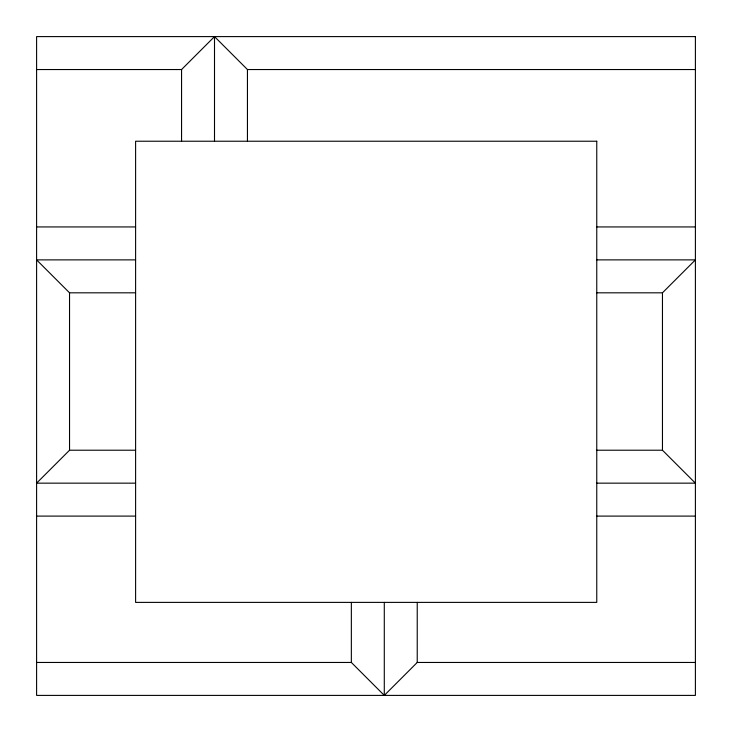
<?xml version="1.0" encoding="UTF-8"?>
<svg xmlns="http://www.w3.org/2000/svg" width="732" height="732" viewBox="0 0 732 732"><rect width="100%" height="100%" fill="white"/><g stroke="black" fill="none" stroke-linecap="round" stroke-linejoin="round"><path stroke-width="1.1" d="M36.6 69.54L181.563 69.54L214.503 36.6L247.443 69.54L695.4 69.54M135.603 259.878L36.6 259.878L69.54 292.818L69.54 450.217L36.6 483.157L135.603 483.157M596.763 483.157L695.4 483.157L662.46 450.217L662.46 292.818L695.4 259.878L596.763 259.878M36.6 662.46L351.351 662.46L384.291 695.4L417.231 662.46L695.4 662.46M36.6 226.938L135.603 226.938M596.763 226.938L695.4 226.938M69.54 292.818L135.603 292.818M596.763 292.818L662.46 292.818M69.54 450.217L135.603 450.217M596.763 450.217L662.46 450.217M36.6 516.097L135.603 516.097M596.763 516.097L695.4 516.097M417.231 602.39L417.231 662.46M384.291 602.39L384.291 695.4M351.351 602.39L351.351 662.46M247.443 69.54L247.443 141.23M214.503 36.6L214.503 141.23M181.563 69.54L181.563 141.23M695.4 36.6L36.6 36.6L36.6 695.4L695.4 695.4L695.4 36.6M596.763 141.23L135.603 141.23L135.603 602.39L596.763 602.39L596.763 141.23"/></g></svg>
